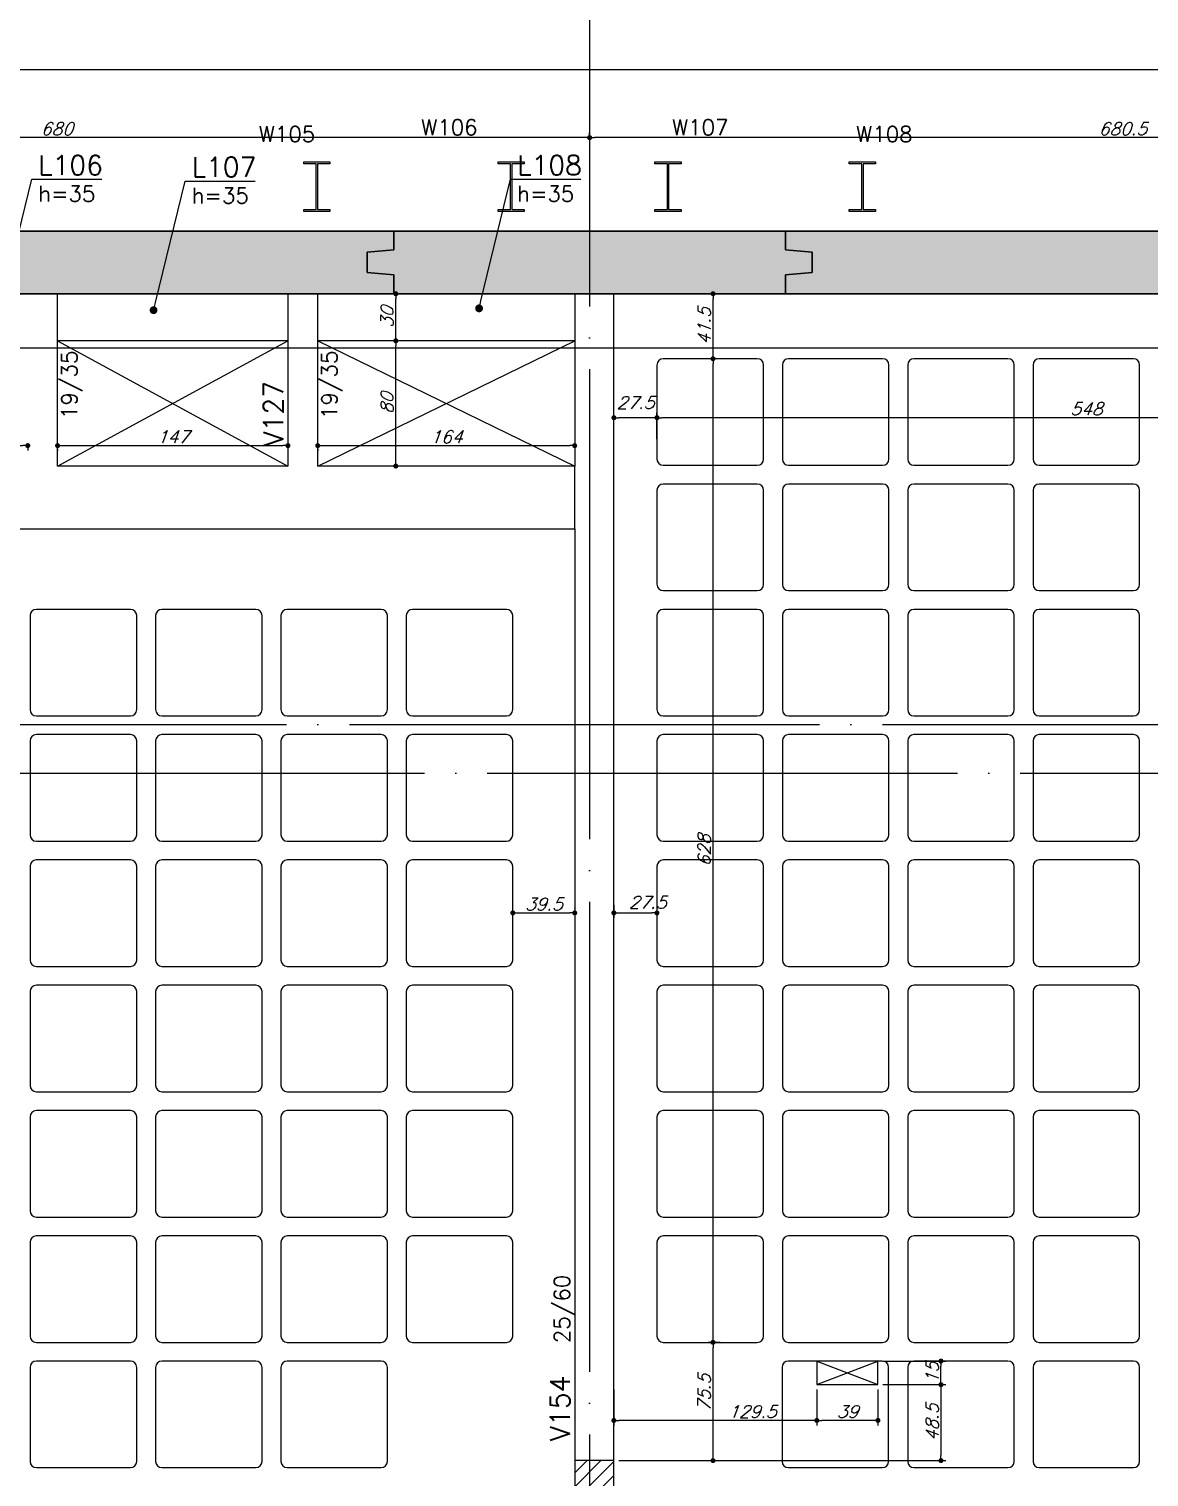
# Model space of a CAD drawing. Extents: x -4172 to 5482, y -2094 to 2406.
# Drawn here: x -2298 to -1583, y 894 to 1819 of the extents above; entities that cross this region are included whole.
import ezdxf
from ezdxf import colors
from ezdxf.entities.mleader import LeaderData, LeaderLine
from ezdxf.enums import TextEntityAlignment as Align
from ezdxf.math import Vec2, Vec3

# ---------------------------------------------------------------- set-up
doc = ezdxf.new("R2010")
doc.units = 0
doc.header["$LTSCALE"] = 50
doc.header["$MEASUREMENT"] = 0
doc.linetypes.add('EIXO', pattern=[6.8, 6, -0.4, 0, -0.4])
doc.layers.get('0').update_dxf_attribs({"linetype": 'CONTINUOUS'})
doc.layers.get('DEFPOINTS').update_dxf_attribs({"linetype": 'CONTINUOUS'})
for name, color, linetype in [('251', 5, 'CONTINUOUS'), ('F-AUX-RED', 1, 'CONTINUOUS'), ('F-COTAS', 106, 'CONTINUOUS'), ('F-COTAS-FUROS', 50, 'CONTINUOUS'), ('F-CUBETA', 1, 'CONTINUOUS'), ('F-EIXO', 12, 'EIXO'), ('F-LAJES', 3, 'CONTINUOUS'), ('F-LAJES-DIM', 2, 'CONTINUOUS'), ('F-LAJES-NOME', 4, 'CONTINUOUS'), ('F-PERFIL - W310x52', 4, 'CONTINUOUS'), ('F-PILARES-HACH', 174, 'CONTINUOUS'), ('F-PILARES-NOME', 170, 'CONTINUOUS'), ('F-PILARES-S', 170, 'CONTINUOUS'), ('F-SOLIDO-EST', 252, 'CONTINUOUS'), ('F-TEXTO', 6, 'CONTINUOUS'), ('F-VIGAS', 3, 'CONTINUOUS'), ('F-VIGAS-DIM', 2, 'CONTINUOUS'), ('F-VIGAS-NOME', 4, 'CONTINUOUS'), ('F-VÃO', 1, 'CONTINUOUS')]:
    doc.layers.add(name, color=color, linetype=linetype)
doc.styles.add('CP-TEXT-INCL', font='romans.shx', dxfattribs={"oblique": 20})
doc.styles.add('MCP', font='romans.shx')
doc.styles.add('ROMANS', font='romans.shx')
doc.styles.get("Standard").update_dxf_attribs({"font": 'ROMANS.SHX'})
doc.dimstyles.new('CP-COTAS-50', dxfattribs={"dimscale": 0.64, "dimtxt": 12.5, "dimasz": 5, "dimexe": 5, "dimexo": 5, "dimgap": 2.5, "dimtad": 1, "dimdec": 1, "dimdsep": 46, "dimtxsty": 'CP-TEXT-INCL', "dimblk1": 'DOT', "dimblk2": 'DOT', "dimsah": 1, "dimcen": 9, "dimclrd": 256, "dimclre": 256, "dimclrt": 256, "dimadec": 0, "dimazin": 0, "dimtfac": 1, "dimtdec": 1, "dimtmove": 2, "dimatfit": 3, "dimldrblk": 'DOT', "dimfxl": 0, "dimtolj": 1, "dimarcsym": 0})

# ---------------------------------------------------------------- blocks, each defined once
blk = doc.blocks.new('_VAONER063650636500869008690')
at = {"layer": '251', "color": 1}
for p, q in [((-34, 30), (-34, -30)), ((30, 34), (-30, 34)), ((34, -30), (34, 30)), ((-30, -34), (30, -34))]:
    blk.add_line(p, q, dxfattribs=at)
for centre, start, end in [((-30, 30), 90, 180), ((30, 30), 0, 90), ((-30, -30), 180, 270), ((30, -30), 270, 0)]:
    blk.add_arc(centre, 4, start, end, dxfattribs=at)
blk = doc.blocks.new('*U4')
at = {"layer": 'F-EIXO'}
blk.add_line((0, 0), (7197, 0), dxfattribs=at)
at = {"layer": 'F-TEXTO', "style": 'ROMANS'}
blk.add_attdef('EIXO', text='', height=17.5, dxfattribs=at).set_placement((-28.2072, 0), align=Align.MIDDLE_CENTER)
blk = doc.blocks.new('*U5')
at = {"layer": 'F-EIXO'}
blk.add_line((0, 0), (7285, 0), dxfattribs=at)
at = {"layer": 'F-TEXTO', "style": 'ROMANS'}
blk.add_attdef('EIXO', text='', height=17.5, dxfattribs=at).set_placement((-28.2072, 0), align=Align.MIDDLE_CENTER)
blk = doc.blocks.new('*U45')
at = {"layer": 'F-EIXO'}
blk.add_line((0, 0), (0, -3127.88), dxfattribs=at)
at = {"layer": 'F-TEXTO', "style": 'ROMANS'}
blk.add_attdef('EIXO', text='', height=17.5, rotation=360, dxfattribs=at).set_placement((0, 28.21), align=Align.MIDDLE_CENTER)
blk = doc.blocks.new('_DOT')
at = {"color": 0, "linetype": 'ByBlock'}
blk.add_line((-0.5, 0), (-1, 0), dxfattribs=at)
at = {"color": 0, "linetype": 'ByBlock', "const_width": 0.5}
blk.add_lwpolyline([(-0.25, 0, 1), (0.25, 0, 1)], format="xyb", close=True, dxfattribs=at)
blk = doc.blocks.new('*D82')
at = {"layer": 'DEFPOINTS', "color": 0, "linetype": 'Continuous', "transparency": 16777216}
for p in [(3249.5, 1792.61), (3249.5, 1664.5), (-3540, 1430.2)]:
    blk.add_point(p, dxfattribs=at)
at = {"layer": 'F-COTAS', "linetype": 'Continuous', "lineweight": -2, "transparency": 16777216}
for p, q in [((-3540, 1433.4), (-3540, 1795.81)), ((3249.5, 1667.7), (3249.5, 1795.81)), ((-3536.8, 1792.61), (3246.3, 1792.61))]:
    blk.add_line(p, q, dxfattribs=at)
at = {"layer": 'F-COTAS', "linetype": 'Continuous', "lineweight": -2, "transparency": 16777216, "xscale": 3.2, "yscale": 3.2, "zscale": 3.2, "rotation": 180}
blk.add_blockref('_DOT', (-3540, 1792.61), dxfattribs=at)
at = {"layer": 'F-COTAS', "linetype": 'Continuous', "lineweight": -2, "transparency": 16777216, "xscale": 3.2, "yscale": 3.2, "zscale": 3.2}
blk.add_blockref('_DOT', (3249.5, 1792.61), dxfattribs=at)
at = {"layer": 'F-COTAS', "linetype": 'Continuous', "transparency": 16777216, "insert": (-145.25, 1798.21), "char_height": 8, "attachment_point": 5, "style": 'CP-TEXT-INCL'}
blk.add_mtext('\\A1;6789.5', dxfattribs=at)
blk = doc.blocks.new('*D100')
at = {"layer": 'DEFPOINTS', "color": 0, "linetype": 'Continuous', "transparency": 16777216}
for p in [(-1940, 1749.22), (-1940, 1745.22), (-1259.5, 1745.22)]:
    blk.add_point(p, dxfattribs=at)
at = {"layer": 'F-COTAS', "linetype": 'Continuous', "lineweight": -2, "transparency": 16777216}
for p, q in [((-1940, 1748.42), (-1940, 1752.42)), ((-1262.7, 1749.22), (-1936.8, 1749.22)), ((-1259.5, 1748.42), (-1259.5, 1752.42))]:
    blk.add_line(p, q, dxfattribs=at)
at = {"layer": 'F-COTAS', "linetype": 'Continuous', "lineweight": -2, "transparency": 16777216, "xscale": 3.2, "yscale": 3.2, "zscale": 3.2, "rotation": 180}
blk.add_blockref('_DOT', (-1940, 1749.22), dxfattribs=at)
at = {"layer": 'F-COTAS', "linetype": 'Continuous', "lineweight": -2, "transparency": 16777216, "xscale": 3.2, "yscale": 3.2, "zscale": 3.2}
blk.add_blockref('_DOT', (-1259.5, 1749.22), dxfattribs=at)
at = {"layer": 'F-COTAS', "linetype": 'Continuous', "transparency": 16777216, "insert": (-1599.75, 1754.82), "char_height": 8, "attachment_point": 5, "style": 'CP-TEXT-INCL'}
blk.add_mtext('\\A1;680.5', dxfattribs=at)
blk = doc.blocks.new('*D101')
at = {"layer": 'DEFPOINTS', "color": 0, "linetype": 'Continuous', "transparency": 16777216}
for p in [(-2620, 1749.22), (-2620, 1745.22), (-1940, 1745.22)]:
    blk.add_point(p, dxfattribs=at)
at = {"layer": 'F-COTAS', "linetype": 'Continuous', "lineweight": -2, "transparency": 16777216}
for p, q in [((-2620, 1748.42), (-2620, 1752.42)), ((-1943.2, 1749.22), (-2616.8, 1749.22)), ((-1940, 1748.42), (-1940, 1752.42))]:
    blk.add_line(p, q, dxfattribs=at)
at = {"layer": 'F-COTAS', "linetype": 'Continuous', "lineweight": -2, "transparency": 16777216, "xscale": 3.2, "yscale": 3.2, "zscale": 3.2, "rotation": 180}
blk.add_blockref('_DOT', (-2620, 1749.22), dxfattribs=at)
at = {"layer": 'F-COTAS', "linetype": 'Continuous', "lineweight": -2, "transparency": 16777216, "xscale": 3.2, "yscale": 3.2, "zscale": 3.2}
blk.add_blockref('_DOT', (-1940, 1749.22), dxfattribs=at)
at = {"layer": 'F-COTAS', "linetype": 'Continuous', "transparency": 16777216, "insert": (-2280, 1754.82), "char_height": 8, "attachment_point": 5, "style": 'CP-TEXT-INCL'}
blk.add_mtext('\\A1;680', dxfattribs=at)
blk = doc.blocks.new('*U136')
at = {"layer": 'F-VÃO'}
for p, q in [((0, 0), (39, 15)), ((0, 15), (39, 0))]:
    blk.add_line(p, q, dxfattribs=at)
at = {"layer": 'F-VÃO', "color": 3}
blk.add_lwpolyline([(0, 0), (39, 0), (39, 15), (0, 15)], close=True, dxfattribs=at)
blk = doc.blocks.new('*D165')
at = {"layer": 'DEFPOINTS', "color": 0, "linetype": 'Continuous', "transparency": 16777216}
for p in [(-1794.98, 953), (-1755.98, 953), (-1794.98, 930.15)]:
    blk.add_point(p, dxfattribs=at)
at = {"layer": 'F-COTAS-FUROS', "linetype": 'Continuous', "lineweight": -2, "transparency": 16777216}
for p, q in [((-1794.98, 949.8), (-1794.98, 926.95)), ((-1755.98, 949.8), (-1755.98, 926.95)), ((-1759.18, 930.15), (-1791.78, 930.15))]:
    blk.add_line(p, q, dxfattribs=at)
at = {"layer": 'F-COTAS-FUROS', "linetype": 'Continuous', "lineweight": -2, "transparency": 16777216, "xscale": 3.2, "yscale": 3.2, "zscale": 3.2, "rotation": 180}
blk.add_blockref('_DOT', (-1794.98, 930.15), dxfattribs=at)
at = {"layer": 'F-COTAS-FUROS', "linetype": 'Continuous', "lineweight": -2, "transparency": 16777216, "xscale": 3.2, "yscale": 3.2, "zscale": 3.2}
blk.add_blockref('_DOT', (-1755.98, 930.15), dxfattribs=at)
at = {"layer": 'F-COTAS-FUROS', "linetype": 'Continuous', "transparency": 16777216, "insert": (-1775.48, 935.75), "char_height": 8, "attachment_point": 5, "style": 'CP-TEXT-INCL'}
blk.add_mtext('\\A1;39', dxfattribs=at)
blk = doc.blocks.new('*D166')
at = {"layer": 'DEFPOINTS', "color": 0, "linetype": 'Continuous', "transparency": 16777216}
for p in [(-1924.5, 953), (-1794.98, 953), (-1924.5, 930.15)]:
    blk.add_point(p, dxfattribs=at)
at = {"layer": 'F-COTAS-FUROS', "linetype": 'Continuous', "lineweight": -2, "transparency": 16777216}
for p, q in [((-1924.5, 949.8), (-1924.5, 926.95)), ((-1794.98, 949.8), (-1794.98, 926.95)), ((-1798.18, 930.15), (-1921.3, 930.15))]:
    blk.add_line(p, q, dxfattribs=at)
at = {"layer": 'F-COTAS-FUROS', "linetype": 'Continuous', "lineweight": -2, "transparency": 16777216, "xscale": 3.2, "yscale": 3.2, "zscale": 3.2, "rotation": 180}
blk.add_blockref('_DOT', (-1924.5, 930.15), dxfattribs=at)
at = {"layer": 'F-COTAS-FUROS', "linetype": 'Continuous', "lineweight": -2, "transparency": 16777216, "xscale": 3.2, "yscale": 3.2, "zscale": 3.2}
blk.add_blockref('_DOT', (-1794.98, 930.15), dxfattribs=at)
at = {"layer": 'F-COTAS-FUROS', "linetype": 'Continuous', "transparency": 16777216, "insert": (-1836.19, 935.75), "char_height": 8, "attachment_point": 5, "style": 'CP-TEXT-INCL'}
blk.add_mtext('\\A1;129.5', dxfattribs=at)
blk = doc.blocks.new('*D167')
at = {"layer": 'DEFPOINTS', "color": 0, "linetype": 'Continuous', "transparency": 16777216}
for p in [(-1755.98, 968), (-1715.76, 968), (-1755.98, 953)]:
    blk.add_point(p, dxfattribs=at)
at = {"layer": 'F-COTAS-FUROS', "linetype": 'Continuous', "lineweight": -2, "transparency": 16777216}
for p, q in [((-1752.78, 968), (-1712.56, 968)), ((-1715.76, 956.2), (-1715.76, 964.8)), ((-1752.78, 953), (-1712.56, 953))]:
    blk.add_line(p, q, dxfattribs=at)
at = {"layer": 'F-COTAS-FUROS', "linetype": 'Continuous', "lineweight": -2, "transparency": 16777216, "xscale": 3.2, "yscale": 3.2, "zscale": 3.2}
for p, rotation in [((-1715.76, 968), 90), ((-1715.76, 953), 270)]:
    blk.add_blockref('_DOT', p, dxfattribs=dict(at, rotation=rotation))
at = {"layer": 'F-COTAS-FUROS', "linetype": 'Continuous', "transparency": 16777216, "insert": (-1721.36, 960.5), "char_height": 8, "attachment_point": 5, "rotation": 90, "style": 'CP-TEXT-INCL'}
blk.add_mtext('\\A1;15', dxfattribs=at)
blk = doc.blocks.new('*D327')
at = {"layer": 'DEFPOINTS', "color": 0, "linetype": 'Continuous', "transparency": 16777216}
for p in [(-1887.49, 980), (-1861.23, 980), (-1924.5, 904.5)]:
    blk.add_point(p, dxfattribs=at)
at = {"layer": 'F-COTAS', "linetype": 'Continuous', "lineweight": -2, "transparency": 16777216}
for p, q in [((-1884.29, 980), (-1858.03, 980)), ((-1861.23, 907.7), (-1861.23, 976.8)), ((-1921.3, 904.5), (-1858.03, 904.5))]:
    blk.add_line(p, q, dxfattribs=at)
at = {"layer": 'F-COTAS', "linetype": 'Continuous', "lineweight": -2, "transparency": 16777216, "xscale": 3.2, "yscale": 3.2, "zscale": 3.2}
for p, rotation in [((-1861.23, 980), 90), ((-1861.23, 904.5), 270)]:
    blk.add_blockref('_DOT', p, dxfattribs=dict(at, rotation=rotation))
at = {"layer": 'F-COTAS', "linetype": 'Continuous', "transparency": 16777216, "insert": (-1866.83, 947.74), "char_height": 8, "attachment_point": 5, "rotation": 90, "style": 'CP-TEXT-INCL'}
blk.add_mtext('\\A1;75.5', dxfattribs=at)
blk = doc.blocks.new('*D328')
at = {"layer": 'DEFPOINTS', "color": 0, "linetype": 'Continuous', "transparency": 16777216}
for p in [(-1861.23, 1608), (-1853.55, 1608), (-1853.55, 980)]:
    blk.add_point(p, dxfattribs=at)
at = {"layer": 'F-COTAS', "linetype": 'Continuous', "lineweight": -2, "transparency": 16777216}
for p, q in [((-1856.75, 1608), (-1864.43, 1608)), ((-1861.23, 983.2), (-1861.23, 1604.8)), ((-1856.75, 980), (-1864.43, 980))]:
    blk.add_line(p, q, dxfattribs=at)
at = {"layer": 'F-COTAS', "linetype": 'Continuous', "lineweight": -2, "transparency": 16777216, "xscale": 3.2, "yscale": 3.2, "zscale": 3.2}
for p, rotation in [((-1861.23, 1608), 90), ((-1861.23, 980), 270)]:
    blk.add_blockref('_DOT', p, dxfattribs=dict(at, rotation=rotation))
at = {"layer": 'F-COTAS', "linetype": 'Continuous', "transparency": 16777216, "insert": (-1866.83, 1294), "char_height": 8, "attachment_point": 5, "rotation": 90, "style": 'CP-TEXT-INCL'}
blk.add_mtext('\\A1;628', dxfattribs=at)
blk = doc.blocks.new('*D329')
at = {"layer": 'DEFPOINTS', "color": 0, "linetype": 'Continuous', "transparency": 16777216}
for p in [(-1861.23, 1649.5), (-1851.55, 1649.5), (-1851.55, 1608)]:
    blk.add_point(p, dxfattribs=at)
at = {"layer": 'F-COTAS', "linetype": 'Continuous', "lineweight": -2, "transparency": 16777216}
for p, q in [((-1854.75, 1649.5), (-1864.43, 1649.5)), ((-1861.23, 1611.2), (-1861.23, 1646.3)), ((-1854.75, 1608), (-1864.43, 1608))]:
    blk.add_line(p, q, dxfattribs=at)
at = {"layer": 'F-COTAS', "linetype": 'Continuous', "lineweight": -2, "transparency": 16777216, "xscale": 3.2, "yscale": 3.2, "zscale": 3.2}
for p, rotation in [((-1861.23, 1649.5), 90), ((-1861.23, 1608), 270)]:
    blk.add_blockref('_DOT', p, dxfattribs=dict(at, rotation=rotation))
at = {"layer": 'F-COTAS', "linetype": 'Continuous', "transparency": 16777216, "insert": (-1866.83, 1628.75), "char_height": 8, "attachment_point": 5, "rotation": 90, "style": 'CP-TEXT-INCL'}
blk.add_mtext('\\A1;41.5', dxfattribs=at)
blk = doc.blocks.new('*D405')
at = {"layer": 'DEFPOINTS', "color": 0, "linetype": 'Continuous', "transparency": 16777216}
for p in [(-1989, 1254), (-1949.5, 1254.19), (-1949.5, 1254)]:
    blk.add_point(p, dxfattribs=at)
at = {"layer": 'F-COTAS', "linetype": 'Continuous', "lineweight": -2, "transparency": 16777216}
for p, q in [((-1989, 1257.2), (-1989, 1257.39)), ((-1985.8, 1254.19), (-1952.7, 1254.19)), ((-1949.5, 1257.2), (-1949.5, 1257.39))]:
    blk.add_line(p, q, dxfattribs=at)
at = {"layer": 'F-COTAS', "linetype": 'Continuous', "lineweight": -2, "transparency": 16777216, "xscale": 3.2, "yscale": 3.2, "zscale": 3.2, "rotation": 180}
blk.add_blockref('_DOT', (-1989, 1254.19), dxfattribs=at)
at = {"layer": 'F-COTAS', "linetype": 'Continuous', "lineweight": -2, "transparency": 16777216, "xscale": 3.2, "yscale": 3.2, "zscale": 3.2}
blk.add_blockref('_DOT', (-1949.5, 1254.19), dxfattribs=at)
at = {"layer": 'F-COTAS', "linetype": 'Continuous', "transparency": 16777216, "insert": (-1969.25, 1259.79), "char_height": 8, "attachment_point": 5, "style": 'CP-TEXT-INCL'}
blk.add_mtext('\\A1;39.5', dxfattribs=at)
blk = doc.blocks.new('*D406')
at = {"layer": 'DEFPOINTS', "color": 0, "linetype": 'Continuous', "transparency": 16777216}
for p in [(-1924.5, 1262.65), (-1897, 1262.65), (-1897, 1254.19)]:
    blk.add_point(p, dxfattribs=at)
at = {"layer": 'F-COTAS', "linetype": 'Continuous', "lineweight": -2, "transparency": 16777216}
for p, q in [((-1924.5, 1259.45), (-1924.5, 1250.99)), ((-1897, 1259.45), (-1897, 1250.99)), ((-1921.3, 1254.19), (-1900.2, 1254.19))]:
    blk.add_line(p, q, dxfattribs=at)
at = {"layer": 'F-COTAS', "linetype": 'Continuous', "lineweight": -2, "transparency": 16777216, "xscale": 3.2, "yscale": 3.2, "zscale": 3.2, "rotation": 180}
blk.add_blockref('_DOT', (-1924.5, 1254.19), dxfattribs=at)
at = {"layer": 'F-COTAS', "linetype": 'Continuous', "lineweight": -2, "transparency": 16777216, "xscale": 3.2, "yscale": 3.2, "zscale": 3.2}
blk.add_blockref('_DOT', (-1897, 1254.19), dxfattribs=at)
at = {"layer": 'F-COTAS', "linetype": 'Continuous', "transparency": 16777216, "insert": (-1903.01, 1260.92), "char_height": 8, "attachment_point": 5, "style": 'CP-TEXT-INCL'}
blk.add_mtext('\\A1;27.5', dxfattribs=at)
blk = doc.blocks.new('*D429')
at = {"layer": 'DEFPOINTS', "color": 0, "linetype": 'Continuous', "transparency": 16777216}
for p in [(-2063.66, 1619.5), (-2062.65, 1619.5), (-2062.65, 1539.5)]:
    blk.add_point(p, dxfattribs=at)
at = {"layer": 'F-COTAS', "linetype": 'Continuous', "lineweight": -2, "transparency": 16777216}
for p, q in [((-2065.85, 1619.5), (-2066.86, 1619.5)), ((-2063.66, 1542.7), (-2063.66, 1616.3)), ((-2065.85, 1539.5), (-2066.86, 1539.5))]:
    blk.add_line(p, q, dxfattribs=at)
at = {"layer": 'F-COTAS', "linetype": 'Continuous', "lineweight": -2, "transparency": 16777216, "xscale": 3.2, "yscale": 3.2, "zscale": 3.2}
for p, rotation in [((-2063.66, 1619.5), 90), ((-2063.66, 1539.5), 270)]:
    blk.add_blockref('_DOT', p, dxfattribs=dict(at, rotation=rotation))
at = {"layer": 'F-COTAS', "linetype": 'Continuous', "transparency": 16777216, "insert": (-2069.26, 1579.5), "char_height": 8, "attachment_point": 5, "rotation": 90, "style": 'CP-TEXT-INCL'}
blk.add_mtext('\\A1;80', dxfattribs=at)
blk = doc.blocks.new('*D430')
at = {"layer": 'DEFPOINTS', "color": 0, "linetype": 'Continuous', "transparency": 16777216}
for p in [(-2063.66, 1649.5), (-2049.33, 1649.5), (-2049.33, 1619.5)]:
    blk.add_point(p, dxfattribs=at)
at = {"layer": 'F-COTAS', "linetype": 'Continuous', "lineweight": -2, "transparency": 16777216}
for p, q in [((-2052.53, 1649.5), (-2066.86, 1649.5)), ((-2063.66, 1622.7), (-2063.66, 1646.3)), ((-2052.53, 1619.5), (-2066.86, 1619.5))]:
    blk.add_line(p, q, dxfattribs=at)
at = {"layer": 'F-COTAS', "linetype": 'Continuous', "lineweight": -2, "transparency": 16777216, "xscale": 3.2, "yscale": 3.2, "zscale": 3.2}
for p, rotation in [((-2063.66, 1649.5), 90), ((-2063.66, 1619.5), 270)]:
    blk.add_blockref('_DOT', p, dxfattribs=dict(at, rotation=rotation))
at = {"layer": 'F-COTAS', "linetype": 'Continuous', "transparency": 16777216, "insert": (-2069.26, 1634.5), "char_height": 8, "attachment_point": 5, "rotation": 90, "style": 'CP-TEXT-INCL'}
blk.add_mtext('\\A1;30', dxfattribs=at)
blk = doc.blocks.new('*D431')
at = {"layer": 'DEFPOINTS', "color": 0, "linetype": 'Continuous', "transparency": 16777216}
for p in [(-2113.5, 1553.4), (-1949.5, 1553.4), (-1949.5, 1552.54)]:
    blk.add_point(p, dxfattribs=at)
at = {"layer": 'F-COTAS', "linetype": 'Continuous', "lineweight": -2, "transparency": 16777216}
for p, q in [((-2113.5, 1550.2), (-2113.5, 1549.34)), ((-2110.3, 1552.54), (-1952.7, 1552.54)), ((-1949.5, 1550.2), (-1949.5, 1549.34))]:
    blk.add_line(p, q, dxfattribs=at)
at = {"layer": 'F-COTAS', "linetype": 'Continuous', "lineweight": -2, "transparency": 16777216, "xscale": 3.2, "yscale": 3.2, "zscale": 3.2, "rotation": 180}
blk.add_blockref('_DOT', (-2113.5, 1552.54), dxfattribs=at)
at = {"layer": 'F-COTAS', "linetype": 'Continuous', "lineweight": -2, "transparency": 16777216, "xscale": 3.2, "yscale": 3.2, "zscale": 3.2}
blk.add_blockref('_DOT', (-1949.5, 1552.54), dxfattribs=at)
at = {"layer": 'F-COTAS', "linetype": 'Continuous', "transparency": 16777216, "insert": (-2031.5, 1558.14), "char_height": 8, "attachment_point": 5, "style": 'CP-TEXT-INCL'}
blk.add_mtext('\\A1;164', dxfattribs=at)
blk = doc.blocks.new('*D432')
at = {"layer": 'DEFPOINTS', "color": 0, "linetype": 'Continuous', "transparency": 16777216}
for p in [(-2279.5, 1553.4), (-2132.5, 1553.4), (-2132.5, 1552.54)]:
    blk.add_point(p, dxfattribs=at)
at = {"layer": 'F-COTAS', "linetype": 'Continuous', "lineweight": -2, "transparency": 16777216}
for p, q in [((-2279.5, 1550.2), (-2279.5, 1549.34)), ((-2276.3, 1552.54), (-2135.7, 1552.54)), ((-2132.5, 1550.2), (-2132.5, 1549.34))]:
    blk.add_line(p, q, dxfattribs=at)
at = {"layer": 'F-COTAS', "linetype": 'Continuous', "lineweight": -2, "transparency": 16777216, "xscale": 3.2, "yscale": 3.2, "zscale": 3.2, "rotation": 180}
blk.add_blockref('_DOT', (-2279.5, 1552.54), dxfattribs=at)
at = {"layer": 'F-COTAS', "linetype": 'Continuous', "lineweight": -2, "transparency": 16777216, "xscale": 3.2, "yscale": 3.2, "zscale": 3.2}
blk.add_blockref('_DOT', (-2132.5, 1552.54), dxfattribs=at)
at = {"layer": 'F-COTAS', "linetype": 'Continuous', "transparency": 16777216, "insert": (-2206, 1558.14), "char_height": 8, "attachment_point": 5, "style": 'CP-TEXT-INCL'}
blk.add_mtext('\\A1;147', dxfattribs=at)
blk = doc.blocks.new('*D433')
at = {"layer": 'DEFPOINTS', "color": 0, "linetype": 'Continuous', "transparency": 16777216}
for p in [(-2445.45, 1553.4), (-2298.5, 1556.92), (-2298.5, 1552.54)]:
    blk.add_point(p, dxfattribs=at)
at = {"layer": 'F-COTAS', "linetype": 'Continuous', "lineweight": -2, "transparency": 16777216}
for p, q in [((-2298.5, 1553.72), (-2298.5, 1549.34)), ((-2445.45, 1550.2), (-2445.45, 1549.34)), ((-2442.25, 1552.54), (-2301.7, 1552.54))]:
    blk.add_line(p, q, dxfattribs=at)
at = {"layer": 'F-COTAS', "linetype": 'Continuous', "lineweight": -2, "transparency": 16777216, "xscale": 3.2, "yscale": 3.2, "zscale": 3.2, "rotation": 180}
blk.add_blockref('_DOT', (-2445.45, 1552.54), dxfattribs=at)
at = {"layer": 'F-COTAS', "linetype": 'Continuous', "lineweight": -2, "transparency": 16777216, "xscale": 3.2, "yscale": 3.2, "zscale": 3.2}
blk.add_blockref('_DOT', (-2298.5, 1552.54), dxfattribs=at)
at = {"layer": 'F-COTAS', "linetype": 'Continuous', "transparency": 16777216, "insert": (-2371.97, 1558.14), "char_height": 8, "attachment_point": 5, "style": 'CP-TEXT-INCL'}
blk.add_mtext('\\A1;147', dxfattribs=at)
blk = doc.blocks.new('*D467')
at = {"layer": 'DEFPOINTS', "color": 0, "linetype": 'Continuous', "transparency": 16777216}
for p in [(-1897, 1570.38), (-1897, 1554.2), (-1349, 1554.2)]:
    blk.add_point(p, dxfattribs=at)
at = {"layer": 'F-COTAS', "linetype": 'Continuous', "lineweight": -2, "transparency": 16777216}
for p, q in [((-1897, 1557.4), (-1897, 1573.58)), ((-1349, 1557.4), (-1349, 1573.58)), ((-1352.2, 1570.38), (-1893.8, 1570.38))]:
    blk.add_line(p, q, dxfattribs=at)
at = {"layer": 'F-COTAS', "linetype": 'Continuous', "lineweight": -2, "transparency": 16777216, "xscale": 3.2, "yscale": 3.2, "zscale": 3.2, "rotation": 180}
blk.add_blockref('_DOT', (-1897, 1570.38), dxfattribs=at)
at = {"layer": 'F-COTAS', "linetype": 'Continuous', "lineweight": -2, "transparency": 16777216, "xscale": 3.2, "yscale": 3.2, "zscale": 3.2}
blk.add_blockref('_DOT', (-1349, 1570.38), dxfattribs=at)
at = {"layer": 'F-COTAS', "linetype": 'Continuous', "transparency": 16777216, "insert": (-1623, 1575.98), "char_height": 8, "attachment_point": 5, "style": 'CP-TEXT-INCL'}
blk.add_mtext('\\A1;548', dxfattribs=at)
blk = doc.blocks.new('*D468')
at = {"layer": 'DEFPOINTS', "color": 0, "linetype": 'Continuous', "transparency": 16777216}
for p in [(-1924.5, 1570.38), (-1924.5, 1553.51), (-1897, 1553.51)]:
    blk.add_point(p, dxfattribs=at)
at = {"layer": 'F-COTAS', "linetype": 'Continuous', "lineweight": -2, "transparency": 16777216}
for p, q in [((-1924.5, 1556.71), (-1924.5, 1573.58)), ((-1897, 1556.71), (-1897, 1573.58)), ((-1900.2, 1570.38), (-1921.3, 1570.38))]:
    blk.add_line(p, q, dxfattribs=at)
at = {"layer": 'F-COTAS', "linetype": 'Continuous', "lineweight": -2, "transparency": 16777216, "xscale": 3.2, "yscale": 3.2, "zscale": 3.2, "rotation": 180}
blk.add_blockref('_DOT', (-1924.5, 1570.38), dxfattribs=at)
at = {"layer": 'F-COTAS', "linetype": 'Continuous', "lineweight": -2, "transparency": 16777216, "xscale": 3.2, "yscale": 3.2, "zscale": 3.2}
blk.add_blockref('_DOT', (-1897, 1570.38), dxfattribs=at)
at = {"layer": 'F-COTAS', "linetype": 'Continuous', "transparency": 16777216, "insert": (-1910.75, 1579.98), "char_height": 8, "attachment_point": 5, "style": 'CP-TEXT-INCL'}
blk.add_mtext('\\A1;27.5', dxfattribs=at)
blk = doc.blocks.new('*D478')
at = {"layer": 'DEFPOINTS', "color": 0, "linetype": 'Continuous', "transparency": 16777216}
for p in [(-1755.98, 953), (-1921.3, 904.5), (-1715.76, 904.5)]:
    blk.add_point(p, dxfattribs=at)
at = {"layer": 'F-COTAS-FUROS', "linetype": 'Continuous', "lineweight": -2, "transparency": 16777216}
for p, q in [((-1752.78, 953), (-1712.56, 953)), ((-1715.76, 949.8), (-1715.76, 907.7)), ((-1918.1, 904.5), (-1712.56, 904.5))]:
    blk.add_line(p, q, dxfattribs=at)
at = {"layer": 'F-COTAS-FUROS', "linetype": 'Continuous', "lineweight": -2, "transparency": 16777216, "xscale": 3.2, "yscale": 3.2, "zscale": 3.2}
for p, rotation in [((-1715.76, 953), 90), ((-1715.76, 904.5), 270)]:
    blk.add_blockref('_DOT', p, dxfattribs=dict(at, rotation=rotation))
at = {"layer": 'F-COTAS-FUROS', "linetype": 'Continuous', "transparency": 16777216, "insert": (-1721.36, 928.75), "char_height": 8, "attachment_point": 5, "rotation": 90, "style": 'CP-TEXT-INCL'}
blk.add_mtext('\\A1;48.5', dxfattribs=at)
blk = doc.blocks.new('A$C44D756D9')
at = {"layer": 'F-PERFIL - W310x52'}
for points in [[(1202.55, 244.25), (1219.25, 244.25), (1219.25, 242.93), (1211.28, 242.93), (1211.28, 213.77), (1219.25, 213.77), (1219.25, 212.45), (1202.55, 212.45), (1202.55, 213.77), (1210.52, 213.77), (1210.52, 242.93), (1202.55, 242.93)], [(1343.35, 212.45), (1326.65, 212.45), (1326.65, 213.77), (1334.62, 213.77), (1334.62, 242.93), (1326.65, 242.93), (1326.65, 244.25), (1343.35, 244.25), (1343.35, 242.93), (1335.38, 242.93), (1335.38, 213.77), (1343.35, 213.77)], [(1443.35, 212.45), (1426.65, 212.45), (1426.65, 213.77), (1434.62, 213.77), (1434.62, 242.93), (1426.65, 242.93), (1426.65, 244.25), (1443.35, 244.25), (1443.35, 242.93), (1435.38, 242.93), (1435.38, 213.77), (1443.35, 213.77)], [(1550.75, 244.25), (1567.45, 244.25), (1567.45, 242.93), (1559.48, 242.93), (1559.48, 213.77), (1567.45, 213.77), (1567.45, 212.45), (1550.75, 212.45), (1550.75, 213.77), (1558.72, 213.77), (1558.72, 242.93), (1550.75, 242.93)]]:
    blk.add_lwpolyline(points, close=True, dxfattribs=at)
at = {"layer": 'F-PILARES-NOME'}
for s, p in [('W106', (1277.57, 261.24)), ('W107', (1437.62, 261.24)), ('W105', (1173.9, 256.93)), ('W108', (1555.14, 256.93))]:
    blk.add_text(s, height=10, dxfattribs=at).set_placement(p)

msp = doc.modelspace()

# ---------------------------------------------------------------- hatches: boundary and pattern name
at = {"layer": 'F-PILARES-HACH', "linetype": 'Continuous'}
h = msp.add_hatch(dxfattribs=at)
h.set_pattern_fill('ANSI31', color=256, scale=50, style=0)
h.paths.add_polyline_path([(-1949.5, 606.5), (-1924.5, 606.5), (-1924.5, 904.5), (-1949.5, 904.5)], flags=16)
at = {"layer": 'F-SOLIDO-EST'}
h = msp.add_hatch(color=256, dxfattribs=at)
h.dxf.hatch_style = 1
h.paths.add_polyline_path([(-2082, 1676), (-2065, 1677.5), (-2065, 1689.5), (-2540, 1689.5), (-2540, 1677.5), (-2557, 1676), (-2557, 1663), (-2540, 1661.5), (-2540, 1649.5), (-2065, 1649.5), (-2065, 1661.5), (-2082, 1663)])
h = msp.add_hatch(color=256, dxfattribs=at)
h.dxf.hatch_style = 1
h.paths.add_polyline_path([(-1798, 1676), (-1815, 1677.5), (-1815, 1689.5), (-2065, 1689.5), (-2065, 1677.5), (-2082, 1676), (-2082, 1663), (-2065, 1661.5), (-2065, 1649.5), (-1815, 1649.5), (-1815, 1661.5), (-1798, 1663)])
h = msp.add_hatch(color=256, dxfattribs=at)
h.dxf.hatch_style = 1
h.paths.add_polyline_path([(-1548, 1676), (-1565, 1677.5), (-1565, 1689.5), (-1815, 1689.5), (-1815, 1677.5), (-1798, 1676), (-1798, 1663), (-1815, 1661.5), (-1815, 1649.5), (-1565, 1649.5), (-1565, 1661.5), (-1548, 1663)])

# ---------------------------------------------------------------- linework, layer by layer
at = {"layer": 'F-EIXO'}
msp.add_line((-3621.135, 1615), (3550.572, 1615), dxfattribs=at)
at = {"layer": 'F-LAJES'}
for p, q in [((-2132.5, 1619.5), (-2279.5, 1619.5)), ((-1949.5, 1619.5), (-2113.5, 1619.5))]:
    msp.add_line(p, q, dxfattribs=at)
at = {"layer": 'F-PILARES-S', "linetype": 'Continuous'}
msp.add_lwpolyline([(-1949.5, 606.5), (-1924.5, 606.5), (-1924.5, 904.5), (-1949.5, 904.5), (-1949.5, 606.5)], dxfattribs=at)
at = {"layer": 'F-VIGAS'}
for p, q in [((-2065, 1689.5), (-2540, 1689.5)), ((-2540, 1689.5), (-2065, 1689.5)), ((-1815, 1689.5), (-2065, 1689.5)), ((-2065, 1689.5), (-2065, 1677.5)), ((-2065, 1677.5), (-2065, 1689.5)), ((-2065, 1689.5), (-1815, 1689.5)), ((-2065, 1677.5), (-2065, 1689.5)), ((-2065, 1689.5), (-2065, 1677.5)), ((-1815, 1677.5), (-1815, 1689.5)), ((-1815, 1689.5), (-1815, 1677.5)), ((-1565, 1689.5), (-1815, 1689.5)), ((-1815, 1689.5), (-1815, 1677.5)), ((-1815, 1677.5), (-1815, 1689.5)), ((-1815, 1689.5), (-1565, 1689.5)), ((-2065, 1677.5), (-2082, 1676)), ((-2082, 1676), (-2065, 1677.5)), ((-2082, 1676), (-2065, 1677.5)), ((-2065, 1677.5), (-2082, 1676)), ((-2082, 1676), (-2082, 1663)), ((-2082, 1663), (-2082, 1676)), ((-2082, 1663), (-2082, 1676)), ((-2082, 1676), (-2082, 1663)), ((-1798, 1676), (-1815, 1677.5)), ((-1815, 1677.5), (-1798, 1676)), ((-1815, 1677.5), (-1798, 1676)), ((-1798, 1676), (-1815, 1677.5)), ((-1798, 1663), (-1798, 1676)), ((-1798, 1676), (-1798, 1663)), ((-1798, 1676), (-1798, 1663)), ((-1798, 1663), (-1798, 1676)), ((-2082, 1663), (-2065, 1661.5)), ((-2065, 1661.5), (-2082, 1663)), ((-2065, 1661.5), (-2082, 1663)), ((-2082, 1663), (-2065, 1661.5)), ((-2065, 1661.5), (-2065, 1649.5)), ((-2065, 1649.5), (-2065, 1661.5)), ((-2065, 1649.5), (-2065, 1661.5)), ((-2065, 1661.5), (-2065, 1649.5)), ((-1815, 1661.5), (-1798, 1663)), ((-1798, 1663), (-1815, 1661.5)), ((-1798, 1663), (-1815, 1661.5)), ((-1815, 1661.5), (-1798, 1663)), ((-1815, 1649.5), (-1815, 1661.5)), ((-1815, 1661.5), (-1815, 1649.5)), ((-1815, 1661.5), (-1815, 1649.5)), ((-1815, 1649.5), (-1815, 1661.5)), ((-2540, 1649.5), (-2065, 1649.5)), ((-2065, 1649.5), (-2540, 1649.5)), ((-2065, 1649.5), (-1815, 1649.5)), ((-1815, 1649.5), (-2065, 1649.5)), ((-1815, 1649.5), (-1565, 1649.5)), ((-1565, 1649.5), (-1815, 1649.5))]:
    msp.add_line(p, q, dxfattribs=at)
for points in [[(-2279.5, 1539.5), (-2279.5, 1649.5)], [(-2132.5, 1649.5), (-2132.5, 1539.5)], [(-2113.5, 1539.5), (-2113.5, 1649.5)], [(-1949.5, 1649.5), (-1949.5, 1539.5)], [(-1924.5, 1519.5), (-1924.5, 1649.5)], [(-2132.5, 1539.5), (-2279.5, 1539.5)], [(-1949.5, 1539.5), (-2113.5, 1539.5)], [(-1949.5, 1499.5), (-1949.5, 1539.5)], [(-1924.5, 904.5), (-1924.5, 1519.5)], [(-2454.95, 1499.5), (-2289, 1499.5)], [(-2289, 1499.5), (-2123, 1499.5)], [(-2123, 1499.5), (-1949.5, 1499.5)], [(-1949.5, 1499.5), (-1949.5, 904.5)]]:
    msp.add_lwpolyline(points, dxfattribs=at)
at = {"layer": 'F-VÃO'}
for p, q in [((-2279.5, 1539.5), (-2132.5, 1619.5)), ((-2279.5, 1619.5), (-2132.5, 1539.5)), ((-2113.5, 1539.5), (-1949.5, 1619.5)), ((-2113.5, 1619.5), (-1949.5, 1539.5))]:
    msp.add_line(p, q, dxfattribs=at)

# ---------------------------------------------------------------- block references
at = {"layer": 'F-CUBETA'}
for p in [(-1863, 1574), (-1783, 1574), (-1703, 1574), (-1623, 1574), (-1863, 1494), (-1783, 1494), (-1703, 1494), (-1623, 1494), (-2263, 1414), (-2183, 1414), (-2103, 1414), (-2023, 1414), (-1863, 1414), (-1783, 1414), (-1703, 1414), (-1623, 1414), (-2263, 1334), (-2183, 1334), (-2103, 1334), (-2023, 1334), (-1863, 1334), (-1783, 1334), (-1703, 1334), (-1623, 1334), (-2263, 1254), (-2183, 1254), (-2103, 1254), (-2023, 1254), (-1863, 1254), (-1783, 1254), (-1703, 1254), (-1623, 1254), (-2263, 1174), (-2183, 1174), (-2103, 1174), (-2023, 1174), (-1863, 1174), (-1783, 1174), (-1703, 1174), (-1623, 1174), (-2263, 1094), (-2183, 1094), (-2103, 1094), (-2023, 1094), (-1863, 1094), (-1783, 1094), (-1703, 1094), (-1623, 1094), (-2263, 1014), (-2183, 1014), (-2103, 1014), (-2023, 1014), (-1863, 1014), (-1783, 1014), (-1703, 1014), (-1623, 1014), (-2263, 934), (-2183, 934), (-2103, 934), (-1783.2, 934), (-1703, 934), (-1623, 934)]:
    msp.add_blockref('_VAONER063650636500869008690', p, dxfattribs=at)
at = {"layer": 'F-EIXO', "linetype": 'Continuous'}
for name, p in [('*U45', (-1940, 1941.357)), ('*U4', (-3705.761, 1615)), ('*U5', (-3793.715, 1374.5)), ('*U4', (-3705.761, 1343.5))]:
    msp.add_blockref(name, p, dxfattribs=at)
at = {"layer": 'F-PERFIL - W310x52'}
msp.add_blockref('A$C44D756D9', (-3325, 1489.5), dxfattribs=at)
at = {"layer": 'F-VÃO', "linetype": 'Continuous'}
msp.add_blockref('*U136', (-1794.981, 953), dxfattribs=at)

# ---------------------------------------------------------------- texts
at = {"layer": 'F-LAJES-DIM', "linetype": 'Continuous', "style": 'MCP'}
for p in [(-2291.797, 1708.341), (-2193.891, 1707.195), (-1986.163, 1708.341)]:
    msp.add_text('h=35', height=10, dxfattribs=at).set_placement(p)
at = {"layer": 'F-LAJES-NOME', "linetype": 'Continuous', "style": 'MCP'}
for s, p in [('L106', (-2291.797, 1725.341)), ('L107', (-2193.891, 1724.195)), ('L108', (-1986.163, 1725.341))]:
    msp.add_text(s, height=12.5, dxfattribs=at).set_placement(p)
at = {"layer": 'F-VIGAS-DIM', "linetype": 'Continuous', "style": 'MCP'}
for s, p in [('19/35', (-2267, 1569.5)), ('19/35', (-2101, 1569.5)), ('25/60', (-1952.625, 979.5))]:
    msp.add_text(s, height=10, rotation=90, dxfattribs=at).set_placement(p)
at = {"layer": 'F-VIGAS-NOME', "linetype": 'Continuous', "style": 'MCP'}
for s, p in [('V127', (-2135.625, 1552)), ('V154', (-1952.625, 917))]:
    msp.add_text(s, height=12.5, rotation=90, dxfattribs=at).set_placement(p)

# ---------------------------------------------------------------- dimensions: what is measured, and where the dimension line sits
at = {"layer": 'F-COTAS', "linetype": 'Continuous'}
for base, p1, p2, picture, middle in [((3249.5, 1792.612), (-3540, 1430.201), (3249.5, 1664.5), '*D82', (-145.25, 1798.212)), ((-2620, 1749.22), (-1940, 1745.22), (-2620, 1745.22), '*D101', (-2280, 1754.82)), ((-1940, 1749.22), (-1259.5, 1745.22), (-1940, 1745.22), '*D100', (-1599.75, 1754.82))]:
    dim = msp.add_linear_dim(base=base, p1=p1, p2=p2, dimstyle='CP-COTAS-50', dxfattribs=at)
    dim.commit()
    dim.dimension.update_dxf_attribs({"geometry": picture, "text_midpoint": middle})
for base, p1, p2, picture, middle in [((-2063.656, 1649.5), (-2049.325, 1619.5), (-2049.325, 1649.5), '*D430', (-2069.256, 1634.5)), ((-1861.232, 1649.5), (-1851.548, 1608), (-1851.548, 1649.5), '*D329', (-1866.832, 1628.75)), ((-2063.656, 1619.5), (-2062.646, 1539.5), (-2062.646, 1619.5), '*D429', (-2069.256, 1579.5)), ((-1861.232, 1608), (-1853.545, 980), (-1853.545, 1608), '*D328', (-1866.832, 1294))]:
    dim = msp.add_linear_dim(base=base, p1=p1, p2=p2, angle=90, dimstyle='CP-COTAS-50', override={"dimfxl": 7.5}, dxfattribs=at)
    dim.commit()
    dim.dimension.update_dxf_attribs({"geometry": picture, "text_midpoint": middle})
for base, p1, p2, picture, middle in [((-1924.5, 1570.378), (-1897, 1553.51), (-1924.5, 1553.51), '*D468', (-1910.75, 1579.978)), ((-1897, 1570.378), (-1349, 1554.198), (-1897, 1554.198), '*D467', (-1623, 1575.978)), ((-2298.5, 1552.535945281), (-2445.45, 1553.400519878), (-2298.5, 1556.923537378), '*D433', (-2371.975, 1558.135945281)), ((-2132.5, 1552.536), (-2279.5, 1553.401), (-2132.5, 1553.401), '*D432', (-2206, 1558.136)), ((-1949.5, 1552.536), (-2113.5, 1553.401), (-1949.5, 1553.401), '*D431', (-2031.5, 1558.136)), ((-1949.5, 1254.192), (-1989, 1254), (-1949.5, 1254), '*D405', (-1969.25, 1259.792))]:
    dim = msp.add_linear_dim(base=base, p1=p1, p2=p2, dimstyle='CP-COTAS-50', override={"dimfxl": 7.5}, dxfattribs=at)
    dim.commit()
    dim.dimension.update_dxf_attribs({"geometry": picture, "text_midpoint": middle})
dim = msp.add_linear_dim(base=(-1897, 1254.192), p1=(-1924.5, 1262.653), p2=(-1897, 1262.653), dimstyle='CP-COTAS-50', override={"dimfxl": 7.5}, dxfattribs=at)
dim.commit()
dim.dimension.update_dxf_attribs({"geometry": '*D406', "text_midpoint": (-1903.008, 1260.922), "dimtype": 160})
dim = msp.add_linear_dim(base=(-1861.232, 980), p1=(-1924.5, 904.5), p2=(-1887.491, 980), angle=90, dimstyle='CP-COTAS-50', override={"dimfxl": 7.5}, dxfattribs=at)
dim.commit()
dim.dimension.update_dxf_attribs({"geometry": '*D327', "text_midpoint": (-1866.832, 947.738), "dimtype": 160})
at = {"layer": 'F-COTAS-FUROS', "linetype": 'Continuous'}
for base, p2, override, picture, middle in [((-1715.764, 968), (-1755.981, 968), {"dimfxl": 7.5}, '*D167', (-1721.364, 960.5)), ((-1715.764, 904.5), (-1921.3, 904.5), {"dimblk1": 'DOT', "dimblk2": 'DOT', "dimfxl": 7.5}, '*D478', (-1721.364, 928.75))]:
    dim = msp.add_linear_dim(base=base, p1=(-1755.981, 953), p2=p2, angle=90, dimstyle='CP-COTAS-50', override=override, dxfattribs=at)
    dim.commit()
    dim.dimension.update_dxf_attribs({"geometry": picture, "text_midpoint": middle})
dim = msp.add_linear_dim(base=(-1924.5, 930.151), p1=(-1794.981, 953), p2=(-1924.5, 953), dimstyle='CP-COTAS-50', override={"dimfxl": 7.5}, dxfattribs=at)
dim.commit()
dim.dimension.update_dxf_attribs({"geometry": '*D166', "text_midpoint": (-1836.193, 935.751), "dimtype": 160})
dim = msp.add_linear_dim(base=(-1794.981, 930.151), p1=(-1755.981, 953), p2=(-1794.981, 953), dimstyle='CP-COTAS-50', override={"dimfxl": 7.5}, dxfattribs=at)
dim.commit()
dim.dimension.update_dxf_attribs({"geometry": '*D165', "text_midpoint": (-1775.481, 935.751)})

# ---------------------------------------------------------------- leaders
at = {"layer": 'F-AUX-RED', "linetype": 'Continuous'}
ml = msp.add_multileader_mtext('Standard', dxfattribs=at)
ml.set_content('', color=256)
ml.set_leader_properties()
ml.set_arrow_properties(name='DOT')
ml.build(insert=Vec2(0, 0))
ml.multileader.update_dxf_attribs({"text_right_attachment_type": 6, "dogleg_length": 0.36, "arrow_head_size": 5})
ctx = ml.context
ctx.base_point, ctx.char_height, ctx.arrow_head_size, ctx.landing_gap_size, ctx.plane_origin = Vec3(-2251.255, 1722.627), 0.18, 5, 0.09, Vec3(-2316.143, 1640.18)
ctx.right_attachment = 6
notes = []
notes.append((ctx, [(0, (1, 1, 0), (-2296.012, 1722.627), (1, 0), 44.757, [(0, [(-2316.143, 1640.18)], 0, [])])]))
ctx.mtext.insert, ctx.mtext.flow_direction = Vec3(-2251.165, 1722.717), 5
ml = msp.add_multileader_mtext('Standard', dxfattribs=at)
ml.set_content('', color=256)
ml.set_leader_properties()
ml.set_arrow_properties(name='DOT')
ml.build(insert=Vec2(0, 0))
ml.multileader.update_dxf_attribs({"text_right_attachment_type": 6, "dogleg_length": 0.36, "arrow_head_size": 5})
ctx = ml.context
ctx.base_point, ctx.char_height, ctx.arrow_head_size, ctx.landing_gap_size, ctx.plane_origin = Vec3(-2153.349, 1721.481), 0.18, 5, 0.09, Vec3(-2218.238, 1639.034)
ctx.right_attachment = 6
notes.append((ctx, [(0, (1, 1, 0), (-2198.106, 1721.481), (1, 0), 44.757, [(0, [(-2218.238, 1639.034)], 0, [])])]))
ctx.mtext.insert, ctx.mtext.flow_direction = Vec3(-2153.259, 1721.571), 5
ml = msp.add_multileader_mtext('Standard', dxfattribs=at)
ml.set_content('', color=256)
ml.set_leader_properties()
ml.set_arrow_properties(name='DOT')
ml.build(insert=Vec2(0, 0))
ml.multileader.update_dxf_attribs({"text_right_attachment_type": 6, "dogleg_length": 0.36, "arrow_head_size": 5})
ctx = ml.context
ctx.base_point, ctx.char_height, ctx.arrow_head_size, ctx.landing_gap_size, ctx.plane_origin = Vec3(-1945.621, 1722.627), 0.18, 5, 0.09, Vec3(-2010.509, 1640.18)
ctx.right_attachment = 6
notes.append((ctx, [(0, (1, 1, 0), (-1990.378, 1722.627), (1, 0), 44.757, [(0, [(-2010.509, 1640.18)], 0, [])])]))
ctx.mtext.insert, ctx.mtext.flow_direction = Vec3(-1945.531, 1722.717), 5
for ctx, leaders in notes:
    for number, flags, end, landing, length, lines in leaders:
        leader = LeaderData()
        leader.index, (leader.has_last_leader_line, leader.has_dogleg_vector, leader.attachment_direction) = number, flags
        leader.last_leader_point, leader.dogleg_vector, leader.dogleg_length = Vec3(end), Vec3(landing), length
        for number, points, colour, breaks in lines:
            line = LeaderLine()
            line.index, line.vertices, line.color, line.breaks = number, Vec3.list(points), colors.encode_raw_color(colour), breaks
            leader.lines.append(line)
        ctx.leaders.append(leader)

doc.saveas('drawing.dxf')
